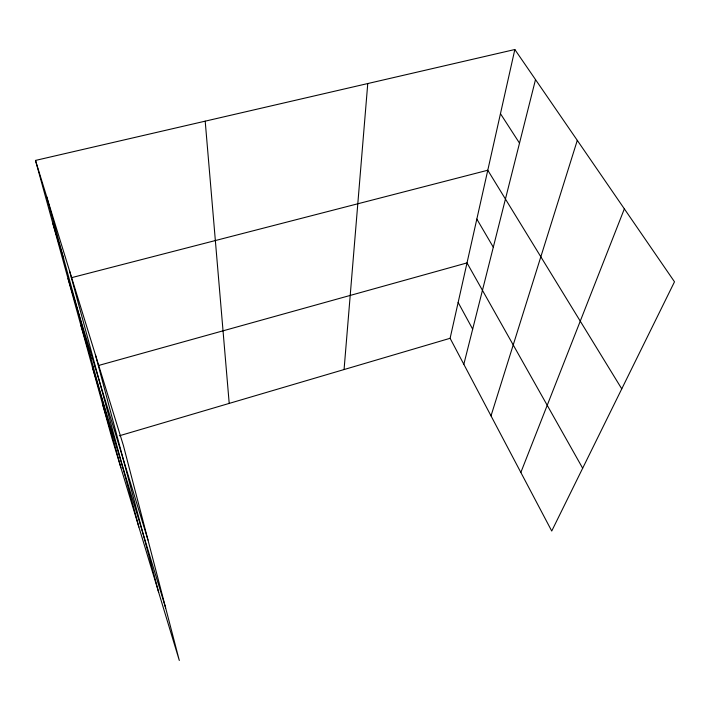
<?xml version="1.0" encoding="UTF-8"?>
<svg xmlns="http://www.w3.org/2000/svg" width="710" height="710" viewBox="0 0 710 710"><rect width="100%" height="100%" fill="white"/><g stroke="black" fill="none" stroke-linecap="round" stroke-linejoin="round"><path stroke-width="1.06" d="M344.066 369.546L367.762 83.558M514.839 49.522L674.5 281.799L551.732 531.027L450.113 338.288L514.839 49.522L35.5 160.424L111.887 437.981L179.31 660.477L123.407 445.543L35.5 160.424M463.825 364.292L535.509 79.6M491.009 415.865L577.292 140.376M520.847 472.443L624.356 208.846M119.315 435.798L450.113 338.288M94.545 366.608L92.406 367.203L165.652 607.982M98.814 365.41L467.011 262.913L582.67 468.227M71.222 277.752L487.779 170.231L621.765 388.867M500.461 113.671L519.507 143.145M476.836 219.088L493.308 247.204M458.145 302.442L472.674 329.147M52.886 223.606L63.678 258.768M68.018 278.577L147.991 540.07M80.931 325.517L90.969 358.426M102.657 404.469L112.002 435.248M46.691 196.723L120.913 467.757M69.474 270.625L138.876 527.042M95.424 354.787L158.685 592.406M205.199 121.17L229.206 403.404"/></g></svg>
